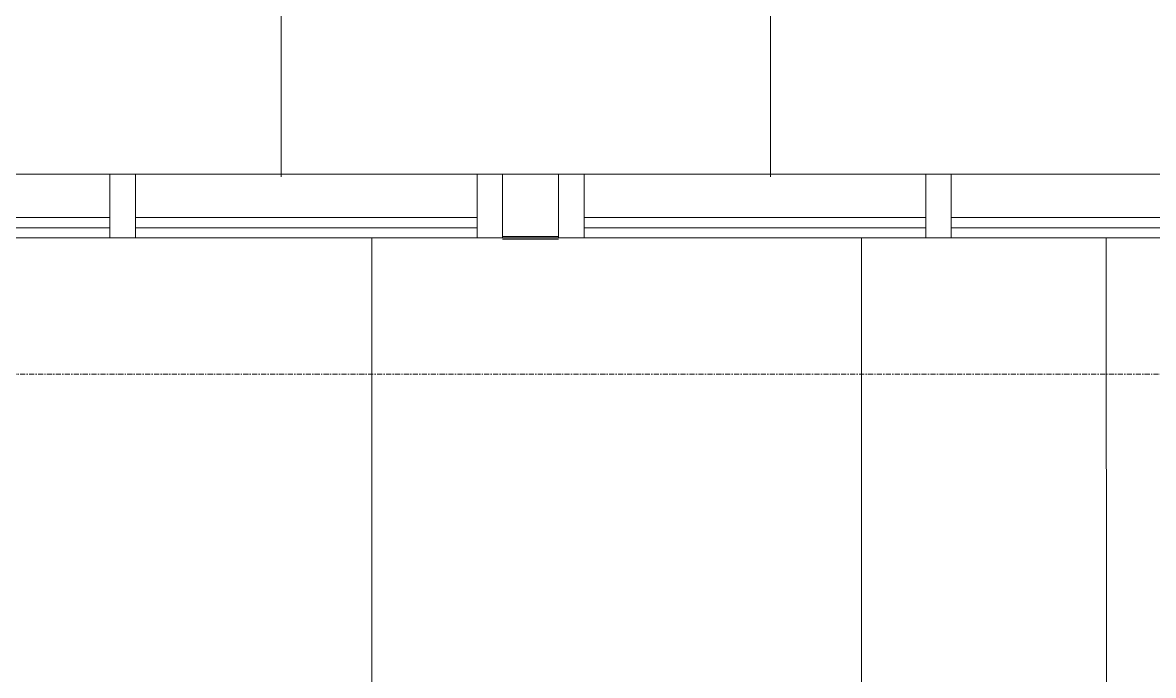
# Model space of a CAD drawing. Header units: inches. Extents: x 3268 to 7018, y 976 to 6708.
# Drawn here: x 5542.7 to 5653.6, y 1921.6 to 1985.6 of the extents above; entities that cross this region are included whole.
import ezdxf

# ---------------------------------------------------------------- set-up
doc = ezdxf.new("R2010")
doc.units = ezdxf.units.IN
doc.header["$MEASUREMENT"] = 0
doc.linetypes.add('Grid Line 1_2_', pattern=[0.875, 0.5, -0.125, 0.125, -0.125])
for name, color, linetype, lineweight in [('A-DETL-GENF', 92, 'Continuous', 9), ('A-GLAZ-CURT', 52, 'Continuous', 9), ('A-GLAZ-CWMG', 51, 'Continuous', 9), ('L-PVMT-CONC-HATC', 252, 'Continuous', 15), ('S-GRID', 1, 'Continuous', 9), ('site_dwg', 8, 'Continuous', 9)]:
    doc.layers.add(name, color=color, linetype=linetype, lineweight=lineweight)

# ---------------------------------------------------------------- blocks, each defined once
blk = doc.blocks.new('System Panel - GLA-01 - Insulated Glass - Clear-7883490-Overall Retail Plan Opt 2')
at = {"layer": 'A-GLAZ-CURT'}
for p, q in [((16.75, 2), (-16.75, 2)), ((-16.75, 2), (-16.75, 1)), ((16.75, 1), (16.75, 2)), ((-16.75, 1), (16.75, 1))]:
    blk.add_line(p, q, dxfattribs=at)
blk = doc.blocks.new('Rectangular Mullion - 2_5_ x 6_ rectangular-4415368-Overall Retail Plan Opt 2')
at = {"layer": 'A-GLAZ-CWMG'}
for p, q in [((-1.25, 3.25), (1.25, 3.25)), ((-1.25, 3), (-1.25, 3.25)), ((-1.25, -3), (-1.25, 3)), ((1.25, 3.25), (1.25, 3)), ((1.25, 3), (1.25, -3)), ((1.25, -3), (-1.25, -3))]:
    blk.add_line(p, q, dxfattribs=at)
blk = doc.blocks.new('System Panel - Slab Edge Cover-9428271-Overall Retail Plan Opt 2')
at = {"layer": 'A-GLAZ-CURT'}
for p, q in [((2.75, 3.125), (-2.75, 3.125)), ((-2.75, 2.875), (2.75, 2.875))]:
    blk.add_line(p, q, dxfattribs=at)
blk = doc.blocks.new('Rectangular Mullion - 2_5_ x 6_ rectangular-4411782-Overall Retail Plan Opt 2')
at = {"layer": 'A-GLAZ-CWMG'}
for p, q in [((-1.25, 3.25), (1.25, 3.25)), ((-1.25, 3), (-1.25, 3.25)), ((-1.25, -3), (-1.25, 3)), ((1.25, 3.25), (1.25, 3)), ((1.25, 3), (1.25, -3)), ((1.25, -3), (-1.25, -3))]:
    blk.add_line(p, q, dxfattribs=at)
blk = doc.blocks.new('Rectangular Mullion - 2_5_ x 6_ rectangular-7882151-Overall Retail Plan Opt 2')
at = {"layer": 'A-GLAZ-CWMG'}
for p, q in [((5553.75, 1970.77), (5587.25, 1970.77)), ((5553.75, 1964.52), (5587.25, 1964.52))]:
    blk.add_line(p, q, dxfattribs=at)
blk = doc.blocks.new('Rectangular Mullion - 2_5_ x 6_ rectangular-V115-Overall Retail Plan Opt 2')
at = {"layer": 'A-GLAZ-CWMG'}
for p, q in [((5589.75, 1970.77), (5595.25, 1970.77)), ((5589.75, 1964.52), (5595.25, 1964.52))]:
    blk.add_line(p, q, dxfattribs=at)
blk = doc.blocks.new('Rectangular Mullion - 2_5_ x 6_ rectangular-7882149-Overall Retail Plan Opt 2')
at = {"layer": 'A-GLAZ-CWMG'}
for p, q in [((5597.75, 1970.77), (5631.25, 1970.77)), ((5597.75, 1964.52), (5631.25, 1964.52))]:
    blk.add_line(p, q, dxfattribs=at)
blk = doc.blocks.new('site_dwg-12440225-Overall Retail Plan Opt 2')
at = {"layer": 'L-PVMT-CONC-HATC', "color": 10}
for p, q in [((24340301.97, 9814607.14), (24340292.43, 9814463.86)), ((24340349.86, 9814603.95), (24340339.36, 9814446.15)), ((24340373.81, 9814602.35), (24340362.83, 9814437.3))]:
    blk.add_line(p, q, dxfattribs=at)

msp = doc.modelspace()

# ---------------------------------------------------------------- hatches: boundary and pattern name
at = {"layer": 'A-DETL-GENF'}
h = msp.add_hatch(dxfattribs=at)
h.set_pattern_fill('FP_275', style=0, pattern_type=2)
h.set_pattern_definition([(90, (0, 0), (-48, 3e-15), [])])
h.paths.add_polyline_path([(5718.25, 1938.52), (5754.75, 1938.52), (5754.75, 1970.52), (6005.13, 1970.52), (6005.13, 2222.4), (6036.88, 2222.4), (6036.88, 2255.9), (6005.13, 2255.9), (6005.13, 2507.9), (5194.31, 2507.9), (5194.31, 1970.52), (5430.25, 1970.52), (5430.25, 1938.77), (5466.75, 1938.77), (5466.75, 1970.52), (5718.25, 1970.52), (5718.25, 1953.08)])

# ---------------------------------------------------------------- linework, layer by layer
at = {"layer": 'S-GRID', "linetype": 'Grid Line 1_2_'}
msp.add_line((6788.08, 1951.15), (3735.34, 1951.15), dxfattribs=at)

# ---------------------------------------------------------------- block references
at = {"layer": 'A-GLAZ-CURT', "rotation": 180}
for name, p in [('System Panel - GLA-01 - Insulated Glass - Clear-7883490-Overall Retail Plan Opt 2', (5534.5, 1967.52)), ('System Panel - GLA-01 - Insulated Glass - Clear-7883490-Overall Retail Plan Opt 2', (5570.5, 1967.52)), ('System Panel - GLA-01 - Insulated Glass - Clear-7883490-Overall Retail Plan Opt 2', (5614.5, 1967.52)), ('System Panel - GLA-01 - Insulated Glass - Clear-7883490-Overall Retail Plan Opt 2', (5650.5, 1967.52)), ('System Panel - Slab Edge Cover-9428271-Overall Retail Plan Opt 2', (5592.5, 1967.52))]:
    msp.add_blockref(name, p, dxfattribs=at)
at = {"layer": 'A-GLAZ-CWMG'}
for name, p in [('Rectangular Mullion - 2_5_ x 6_ rectangular-7882151-Overall Retail Plan Opt 2', (-36, 0)), ('Rectangular Mullion - 2_5_ x 6_ rectangular-7882151-Overall Retail Plan Opt 2', (0, 0)), ('Rectangular Mullion - 2_5_ x 6_ rectangular-V115-Overall Retail Plan Opt 2', (0, 0)), ('Rectangular Mullion - 2_5_ x 6_ rectangular-7882149-Overall Retail Plan Opt 2', (0, 0)), ('Rectangular Mullion - 2_5_ x 6_ rectangular-7882149-Overall Retail Plan Opt 2', (36, 0))]:
    msp.add_blockref(name, p, dxfattribs=at)
at = {"layer": 'A-GLAZ-CWMG', "extrusion": (0, 0, -1)}
for name, p in [('Rectangular Mullion - 2_5_ x 6_ rectangular-4411782-Overall Retail Plan Opt 2', (-5552.5, 1967.52)), ('Rectangular Mullion - 2_5_ x 6_ rectangular-4415368-Overall Retail Plan Opt 2', (-5588.5, 1967.52)), ('Rectangular Mullion - 2_5_ x 6_ rectangular-4415368-Overall Retail Plan Opt 2', (-5596.5, 1967.52)), ('Rectangular Mullion - 2_5_ x 6_ rectangular-4415368-Overall Retail Plan Opt 2', (-5632.5, 1967.52))]:
    msp.add_blockref(name, p, dxfattribs=at)
at = {"layer": 'site_dwg', "color": 53, "lineweight": 15, "rotation": 3.810000000000009}
msp.add_blockref('site_dwg-12440225-Overall Retail Plan Opt 2', (-23628768.69, -11408316.78), dxfattribs=at)

doc.saveas('drawing.dxf')
